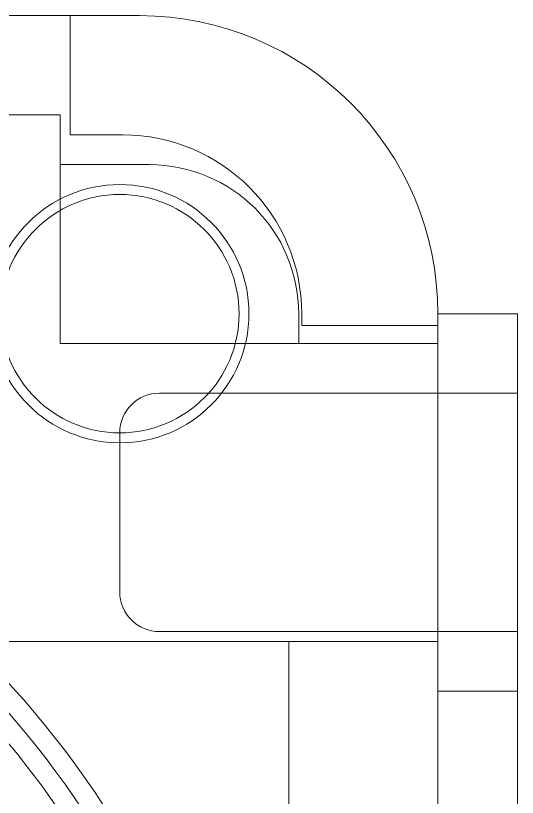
# Model space of a CAD drawing. Header units: millimetres. Extents: x 469 to 651, y 431 to 523.
# Drawn here: x 576.224 to 578.748, y 495.895 to 499.829 of the extents above; entities that cross this region are included whole.
import ezdxf

# ---------------------------------------------------------------- set-up
doc = ezdxf.new("R2010")
doc.units = ezdxf.units.MM

msp = doc.modelspace()

# ---------------------------------------------------------------- linework, layer by layer
at = {"color": 7, "linetype": 'Continuous', "lineweight": 15}
for p, q in [((576.8477, 499.8289), (568.4477, 499.8289)), ((576.4977, 499.8289), (568.7977, 499.8289)), ((576.4977, 499.8289), (576.4977, 499.2289)), ((576.8477, 499.8289), (576.4977, 499.8289)), ((576.4477, 499.3289), (568.8477, 499.3289)), ((576.4477, 499.0789), (576.4477, 499.3289)), ((576.7627, 499.2289), (576.4977, 499.2289)), ((576.4477, 498.1789), (576.4477, 499.0789)), ((576.8977, 499.0789), (576.4477, 499.0789)), ((577.6477, 498.3289), (577.6477, 498.1789)), ((577.6627, 498.3289), (577.6627, 498.2689)), ((578.3477, 495.3289), (578.3477, 498.3289)), ((578.7477, 498.3289), (578.3477, 498.3289)), ((578.3477, 498.2689), (578.3477, 498.3289)), ((578.3477, 498.3289), (578.3477, 497.9289)), ((578.3477, 498.3289), (578.7477, 498.3289)), ((578.7477, 495.3289), (578.7477, 498.3289)), ((578.7477, 497.9289), (578.7477, 498.3289)), ((578.3477, 498.2689), (577.6627, 498.2689)), ((578.3477, 498.1789), (578.3477, 498.2689)), ((577.6477, 498.1789), (576.4477, 498.1789)), ((577.6477, 498.1789), (578.3477, 498.1789)), ((578.3477, 497.9289), (578.3477, 498.1789)), ((578.3477, 497.9289), (576.9477, 497.9289)), ((578.3477, 496.7289), (578.3477, 497.9289)), ((578.3477, 497.9289), (578.7477, 497.9289)), ((578.7477, 497.9289), (578.3477, 497.9289)), ((578.7477, 496.7289), (578.7477, 497.9289)), ((576.7477, 496.9289), (576.7477, 497.7289)), ((578.3477, 496.7289), (576.9477, 496.7289)), ((578.3477, 496.6789), (578.3477, 496.7289)), ((578.3477, 496.7289), (578.7477, 496.7289)), ((578.7477, 496.7289), (578.3477, 496.7289)), ((578.3477, 496.7289), (578.3477, 496.4289)), ((578.7477, 496.4289), (578.7477, 496.7289)), ((577.5977, 496.6789), (576.1477, 496.6789)), ((577.5977, 495.2289), (577.5977, 496.6789)), ((577.5977, 496.6789), (578.3477, 496.6789)), ((578.3477, 495.2289), (578.3477, 496.6789)), ((578.3477, 496.4289), (578.3477, 495.4289)), ((578.3477, 496.4289), (578.7477, 496.4289)), ((578.7477, 495.4289), (578.7477, 496.4289))]:
    msp.add_line(p, q, dxfattribs=at)
for radius in [0.65, 0.65, 0.6, 0.6]:
    msp.add_circle((576.7477, 498.3289), radius, dxfattribs=at)
for centre, radius, start, end in [((576.8477, 498.3289), 1.5, 0, 90), ((576.8477, 498.3289), 1.5, 0, 90), ((576.7627, 498.3289), 0.9, 0, 90), ((576.7627, 498.3289), 0.9, 0, 90), ((576.8977, 498.3289), 0.75, 0, 90), ((576.8977, 498.3289), 0.75, 0, 90), ((572.6477, 493.2289), 4.8, 25.9445, 154.0555), ((572.6477, 493.2289), 4.8, 25.9445, 154.0555), ((572.6477, 493.2289), 4.7, 25.1843, 154.8157), ((572.6477, 493.2289), 4.7, 25.1843, 154.8157), ((576.9477, 497.7289), 0.2, 90, 180), ((576.9477, 497.7289), 0.2, 90, 180), ((572.6477, 493.2289), 4.6, 10.6485, 166.1648), ((572.6477, 493.2289), 4.6, 10.6485, 166.1648), ((576.9477, 496.9289), 0.2, 180, 270), ((576.9477, 496.9289), 0.2, 180, 270)]:
    msp.add_arc(centre, radius, start, end, dxfattribs=at)

doc.saveas('drawing.dxf')
